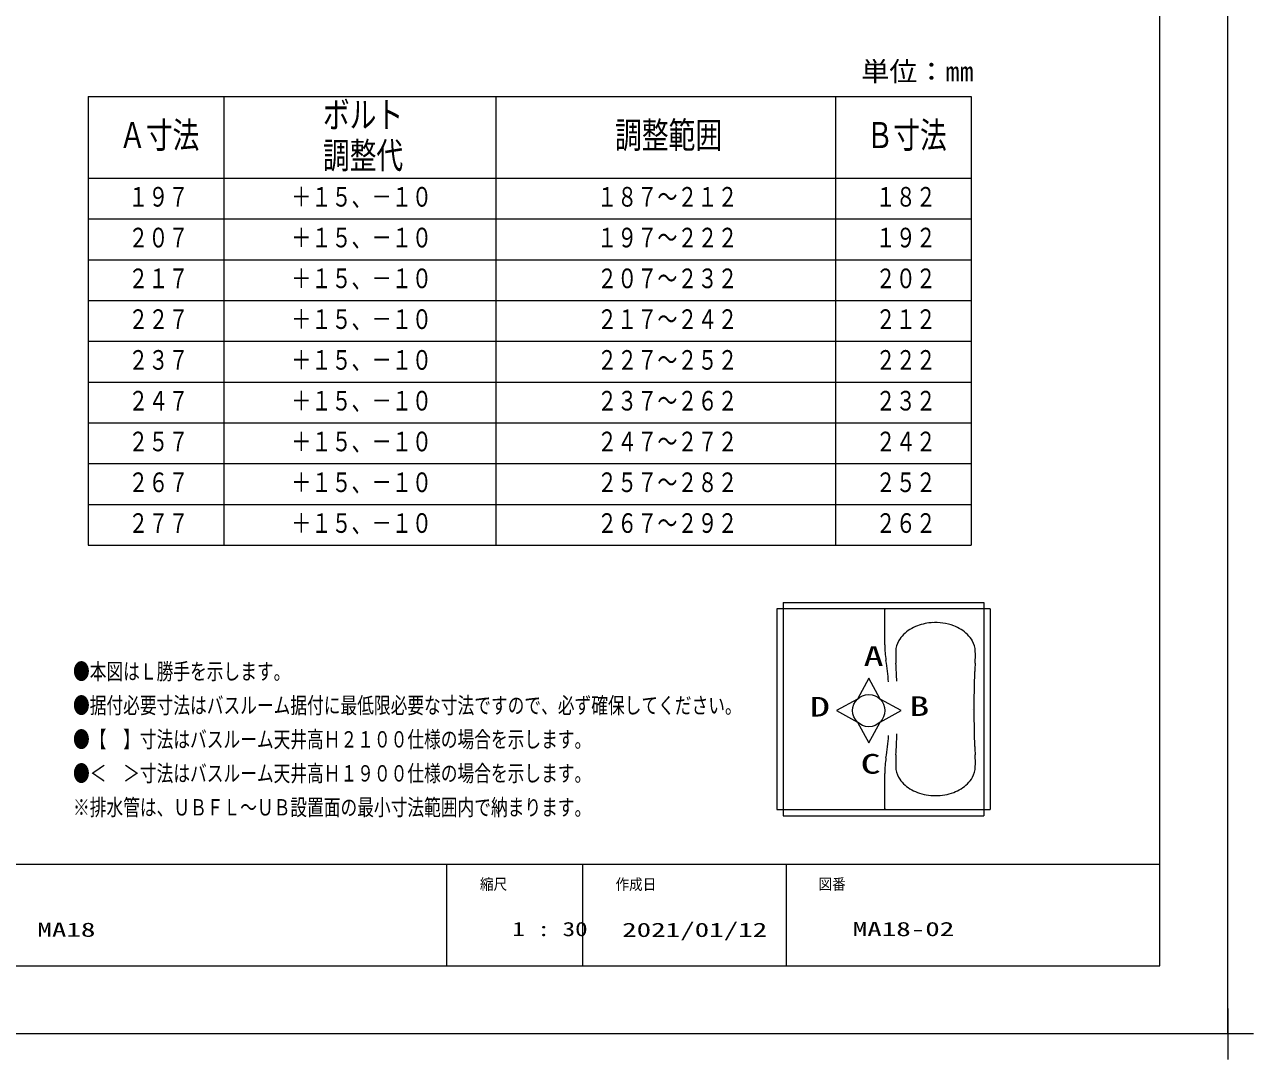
# Model space of a CAD drawing. Units: millimetres on the paper. Extents: x -305 to 305, y -152 to 152.
# Drawn here: x -58.1 to 122.7, y -152.2 to 0 of the extents above; entities that cross this region are included whole.
import ezdxf
from ezdxf.enums import TextEntityAlignment as Align

# ---------------------------------------------------------------- set-up
doc = ezdxf.new("R2010")
doc.units = ezdxf.units.MM
for name, color, linetype, lineweight in [('0-0_0', 7, 'Continuous', 9), ('0-3_1図面枠', 7, 'Continuous', 9), ('0-4_図面枠', 3, 'Continuous', 9), ('0-5_DEFPOINTS', 7, 'Continuous', 9)]:
    doc.layers.add(name, color=color, linetype=linetype, lineweight=lineweight)
doc.styles.add('ＭＳ ゴシック', font='')
doc.styles.get('ＭＳ ゴシック').set_extended_font_data('MS Gothic')

# ---------------------------------------------------------------- blocks, each defined once
blk = doc.blocks.new('グループ-6')
at = {"layer": '0-3_1図面枠'}
for p, q in [((4200, -2895), (4200, -3045)), ((4275, -2970), (4125, -2970))]:
    blk.add_line(p, q, dxfattribs=at)

msp = doc.modelspace()

# ---------------------------------------------------------------- linework, layer by layer
at = {"layer": '0-0_0'}
for p, q in [((-48.789, -10.591), (-48.789, -76.591)), ((-48.789, -10.591), (81.211, -10.591)), ((-28.789, -10.591), (-28.789, -76.591)), ((11.211, -10.591), (11.211, -76.591)), ((61.211, -10.591), (61.211, -76.591)), ((81.211, -10.591), (81.211, -76.591)), ((-48.789, -76.591), (81.211, -76.591)), ((52.604, -85.948), (52.604, -115.472)), ((53.526, -85.025), (83.051, -85.025)), ((83.973, -85.948), (83.973, -115.472)), ((66.12, -96.172), (64.438, -99.246)), ((67.801, -99.246), (66.12, -96.172)), ((64.438, -99.246), (61.365, -100.927)), ((70.874, -100.927), (67.801, -99.246)), ((61.365, -100.927), (64.438, -102.608)), ((67.801, -102.608), (70.874, -100.927)), ((64.438, -102.608), (66.12, -105.682)), ((66.119, -105.682), (67.801, -102.608)), ((3.983, -123.498), (3.983, -138.498)), ((23.983, -123.498), (23.983, -138.498)), ((53.983, -123.498), (53.983, -138.498))]:
    msp.add_line(p, q, dxfattribs=at)
at = {"layer": '0-0_0', "color": 4}
for p, q in [((-48.789, -22.591), (81.211, -22.591)), ((-48.789, -28.591), (81.211, -28.591)), ((-48.789, -34.591), (81.211, -34.591)), ((-48.789, -40.591), (81.211, -40.591)), ((-48.789, -46.591), (81.211, -46.591)), ((-48.789, -52.591), (81.211, -52.591)), ((-48.789, -58.591), (81.211, -58.591)), ((-48.789, -64.591), (81.211, -64.591)), ((-48.789, -70.591), (81.211, -70.591))]:
    msp.add_line(p, q, dxfattribs=at)
at = {"layer": '0-0_0', "color": 134}
for p, q in [((83.973, -85.948), (52.604, -85.948)), ((68.473, -91.258), (68.473, -86.04)), ((83.051, -85.025), (83.051, -116.395)), ((68.473, -115.38), (68.473, -110.163))]:
    msp.add_line(p, q, dxfattribs=at)
at = {"layer": '0-0_0', "color": 2}
msp.add_line((52.604, -115.472), (83.973, -115.472), dxfattribs=at)
at = {"layer": '0-0_0'}
msp.add_lwpolyline([(53.526, -85.025), (53.526, -116.395), (83.051, -116.395)], dxfattribs=at)
msp.add_circle((66.119, -100.927), 2.377, dxfattribs=at)
at = {"layer": '0-0_0', "color": 134}
for centre, radius, start, end in [((68.602, -86.077), 0.129, 89.99999, 180), ((75.245, -93.823), 5.72, 110.20954, 134.4118), ((75.947, -95.728), 7.75, 92.85301, 110.20955), ((75.947, -95.728), 7.75, 69.79045, 94.14839), ((76.648, -93.823), 5.72, 45.5882, 69.79046), ((74.212, -92.769), 4.244, 134.41179, 150.4939), ((77.681, -92.769), 4.244, 29.5061, 45.5882), ((83.235, -91.258), 14.762, 180, 188.92998), ((88.531, -92.842), 18.453, 178.00117, 183.49228), ((73.409, -92.314), 3.321, 150.75647, 178.00117), ((78.484, -92.314), 3.321, 1.99884, 29.24353), ((63.362, -92.842), 18.453, 356.50772, 1.99884), ((23.079, -100.71), 46.132, 4.99798, 8.92998), ((-40.398, -100.71), 110.717, 2.12092, 3.49228), ((192.292, -100.71), 110.717, 176.50771, 177.1228), ((219.987, -100.71), 138.396, 177.71291, 180.13368), ((219.765, -100.71), 138.396, 180, 180.00313), ((219.987, -100.71), 138.396, 180.13368, 182.27844), ((23.079, -100.71), 46.132, 351.07002, 355.16375), ((-40.398, -100.71), 110.717, 356.50772, 358.1223), ((192.292, -100.71), 110.717, 182.84877, 183.49228), ((83.235, -110.163), 14.762, 171.07002, 180), ((88.531, -108.578), 18.453, 176.50771, 181.99884), ((63.362, -108.578), 18.453, 358.00117, 3.49228), ((73.409, -109.106), 3.321, 181.99883, 209.24353), ((78.484, -109.106), 3.321, 330.75647, 358.00116), ((74.212, -108.652), 4.244, 209.5061, 225.5882), ((75.245, -107.597), 5.72, 225.5882, 249.79046), ((76.648, -107.597), 5.72, 290.20954, 314.4118), ((77.681, -108.652), 4.244, 314.4118, 330.4939), ((75.947, -105.692), 7.75, 249.79046, 270.00001), ((75.947, -105.692), 7.75, 270, 290.20954), ((68.602, -115.343), 0.129, 180, 270.00001)]:
    msp.add_arc(centre, radius, start, end, dxfattribs=at)
at = {"layer": '0-4_図面枠'}
msp.add_line((-291.017, -123.498), (108.983, -123.498), dxfattribs=at)
msp.add_lwpolyline([(-291.017, -138.498), (108.983, -138.498), (108.983, 138.502), (-291.017, 138.502)], close=True, dxfattribs=at)
at = {"layer": '0-5_DEFPOINTS'}
for q in [(118.983, 148.502), (-301.017, -148.498)]:
    msp.add_line((118.983, -148.498), q, dxfattribs=at)

# ---------------------------------------------------------------- block references
at = {"layer": '0-3_1図面枠', "xscale": 0.05, "yscale": 0.05}
msp.add_blockref('グループ-6', (-91.017, 0.002), dxfattribs=at)
msp.add_blockref('グループ-6', (-91.017, 0.002), dxfattribs=at)

# ---------------------------------------------------------------- texts
at = {"layer": '0-0_0', "color": 4, "style": 'ＭＳ ゴシック'}
for s, height, width, p in [('単位：㎜', 2.886, 1.05, (65.011, -9.205)), ('●本図はＬ勝手を示します。', 2.405, 0.75, (-50.996, -97.083)), ('●据付必要寸法はバスルーム据付に最低限必要な寸法ですので、必ず確保してください。', 2.405, 0.75, (-50.996, -102.083)), ('●【\u3000】寸法はバスルーム天井高Ｈ２１００仕様の場合を示します。', 2.405, 0.75, (-50.996, -107.083)), ('●＜\u3000＞寸法はバスルーム天井高Ｈ１９００仕様の場合を示します。', 2.405, 0.75, (-50.996, -112.083)), ('※排水管は、ＵＢＦＬ～ＵＢ設置面の最小寸法範囲内で納まります。', 2.405, 0.75, (-50.996, -117.083))]:
    msp.add_text(s, height=height, dxfattribs=dict(at, width=width)).set_placement(p, align=Align.BOTTOM_LEFT)
at = {"layer": '0-0_0', "style": 'ＭＳ ゴシック'}
for s, height, width, p in [('ボルト', 3.849, 0.75, (-14.218, -16.334)), ('Ａ寸法', 3.849, 0.75, (-44.218, -19.331)), ('調整範囲', 3.849, 0.75, (28.782, -19.331)), ('Ｂ寸法', 3.849, 0.75, (65.782, -19.331)), ('調整代', 3.849, 0.75, (-14.218, -22.329)), ('１９７', 2.889, 0.75, (-42.861, -27.646)), ('＋１５、－１０', 2.889, 0.75, (-18.861, -27.646)), ('１８７～２１２', 2.889, 0.75, (26.139, -27.646)), ('１８２', 2.889, 0.75, (67.139, -27.646)), ('２０７', 2.889, 0.75, (-42.861, -33.646)), ('＋１５、－１０', 2.889, 0.75, (-18.861, -33.646)), ('１９７～２２２', 2.889, 0.75, (26.139, -33.646)), ('１９２', 2.889, 0.75, (67.139, -33.646)), ('２１７', 2.889, 0.75, (-42.861, -39.646)), ('＋１５、－１０', 2.889, 0.75, (-18.861, -39.646)), ('２０７～２３２', 2.889, 0.75, (26.139, -39.646)), ('２０２', 2.889, 0.75, (67.139, -39.646)), ('２２７', 2.889, 0.75, (-42.861, -45.646)), ('＋１５、－１０', 2.889, 0.75, (-18.861, -45.646)), ('２１７～２４２', 2.889, 0.75, (26.139, -45.646)), ('２１２', 2.889, 0.75, (67.139, -45.646)), ('２３７', 2.889, 0.75, (-42.861, -51.646)), ('＋１５、－１０', 2.889, 0.75, (-18.861, -51.646)), ('２２７～２５２', 2.889, 0.75, (26.139, -51.646)), ('２２２', 2.889, 0.75, (67.139, -51.646)), ('２４７', 2.889, 0.75, (-42.861, -57.646)), ('＋１５、－１０', 2.889, 0.75, (-18.861, -57.646)), ('２３７～２６２', 2.889, 0.75, (26.139, -57.646)), ('２３２', 2.889, 0.75, (67.139, -57.646)), ('２５７', 2.889, 0.75, (-42.861, -63.646)), ('＋１５、－１０', 2.889, 0.75, (-18.861, -63.646)), ('２４７～２７２', 2.889, 0.75, (26.139, -63.646)), ('２４２', 2.889, 0.75, (67.139, -63.646)), ('２６７', 2.889, 0.75, (-42.861, -69.646)), ('＋１５、－１０', 2.889, 0.75, (-18.861, -69.646)), ('２５７～２８２', 2.889, 0.75, (26.139, -69.646)), ('２５２', 2.889, 0.75, (67.139, -69.646)), ('２７７', 2.889, 0.75, (-42.861, -75.646)), ('＋１５、－１０', 2.889, 0.75, (-18.861, -75.646)), ('２６７～２９２', 2.889, 0.75, (26.139, -75.646)), ('２６２', 2.889, 0.75, (67.139, -75.646)), ('A', 2.889, 1.5, (65.353, -95.238)), ('D', 2.889, 1.5, (57.455, -102.673)), ('B', 2.889, 1.5, (72.09, -102.584)), ('C', 2.889, 1.5, (64.921, -111.073))]:
    msp.add_text(s, height=height, dxfattribs=dict(at, width=width)).set_placement(p, align=Align.BOTTOM_LEFT)
at = {"layer": '0-3_1図面枠', "style": 'ＭＳ ゴシック'}
for s, height, width, p in [('縮尺', 1.628, 0.9, (8.896, -127.769)), ('作成日', 1.628, 0.9, (28.857, -127.788)), ('図番', 1.628, 0.9, (58.732, -127.759)), ('2021/01/12', 2.092, 1.5, (29.822, -134.861)), ('MA18-02', 2.092, 1.5, (63.761, -134.737)), ('MA18', 2.092, 1.5, (-56.239, -134.835)), ('1 : 30', 2.092, 1.3, (13.65, -134.737))]:
    msp.add_text(s, height=height, dxfattribs=dict(at, width=width)).set_placement(p, align=Align.BOTTOM_LEFT)

doc.saveas('drawing.dxf')
